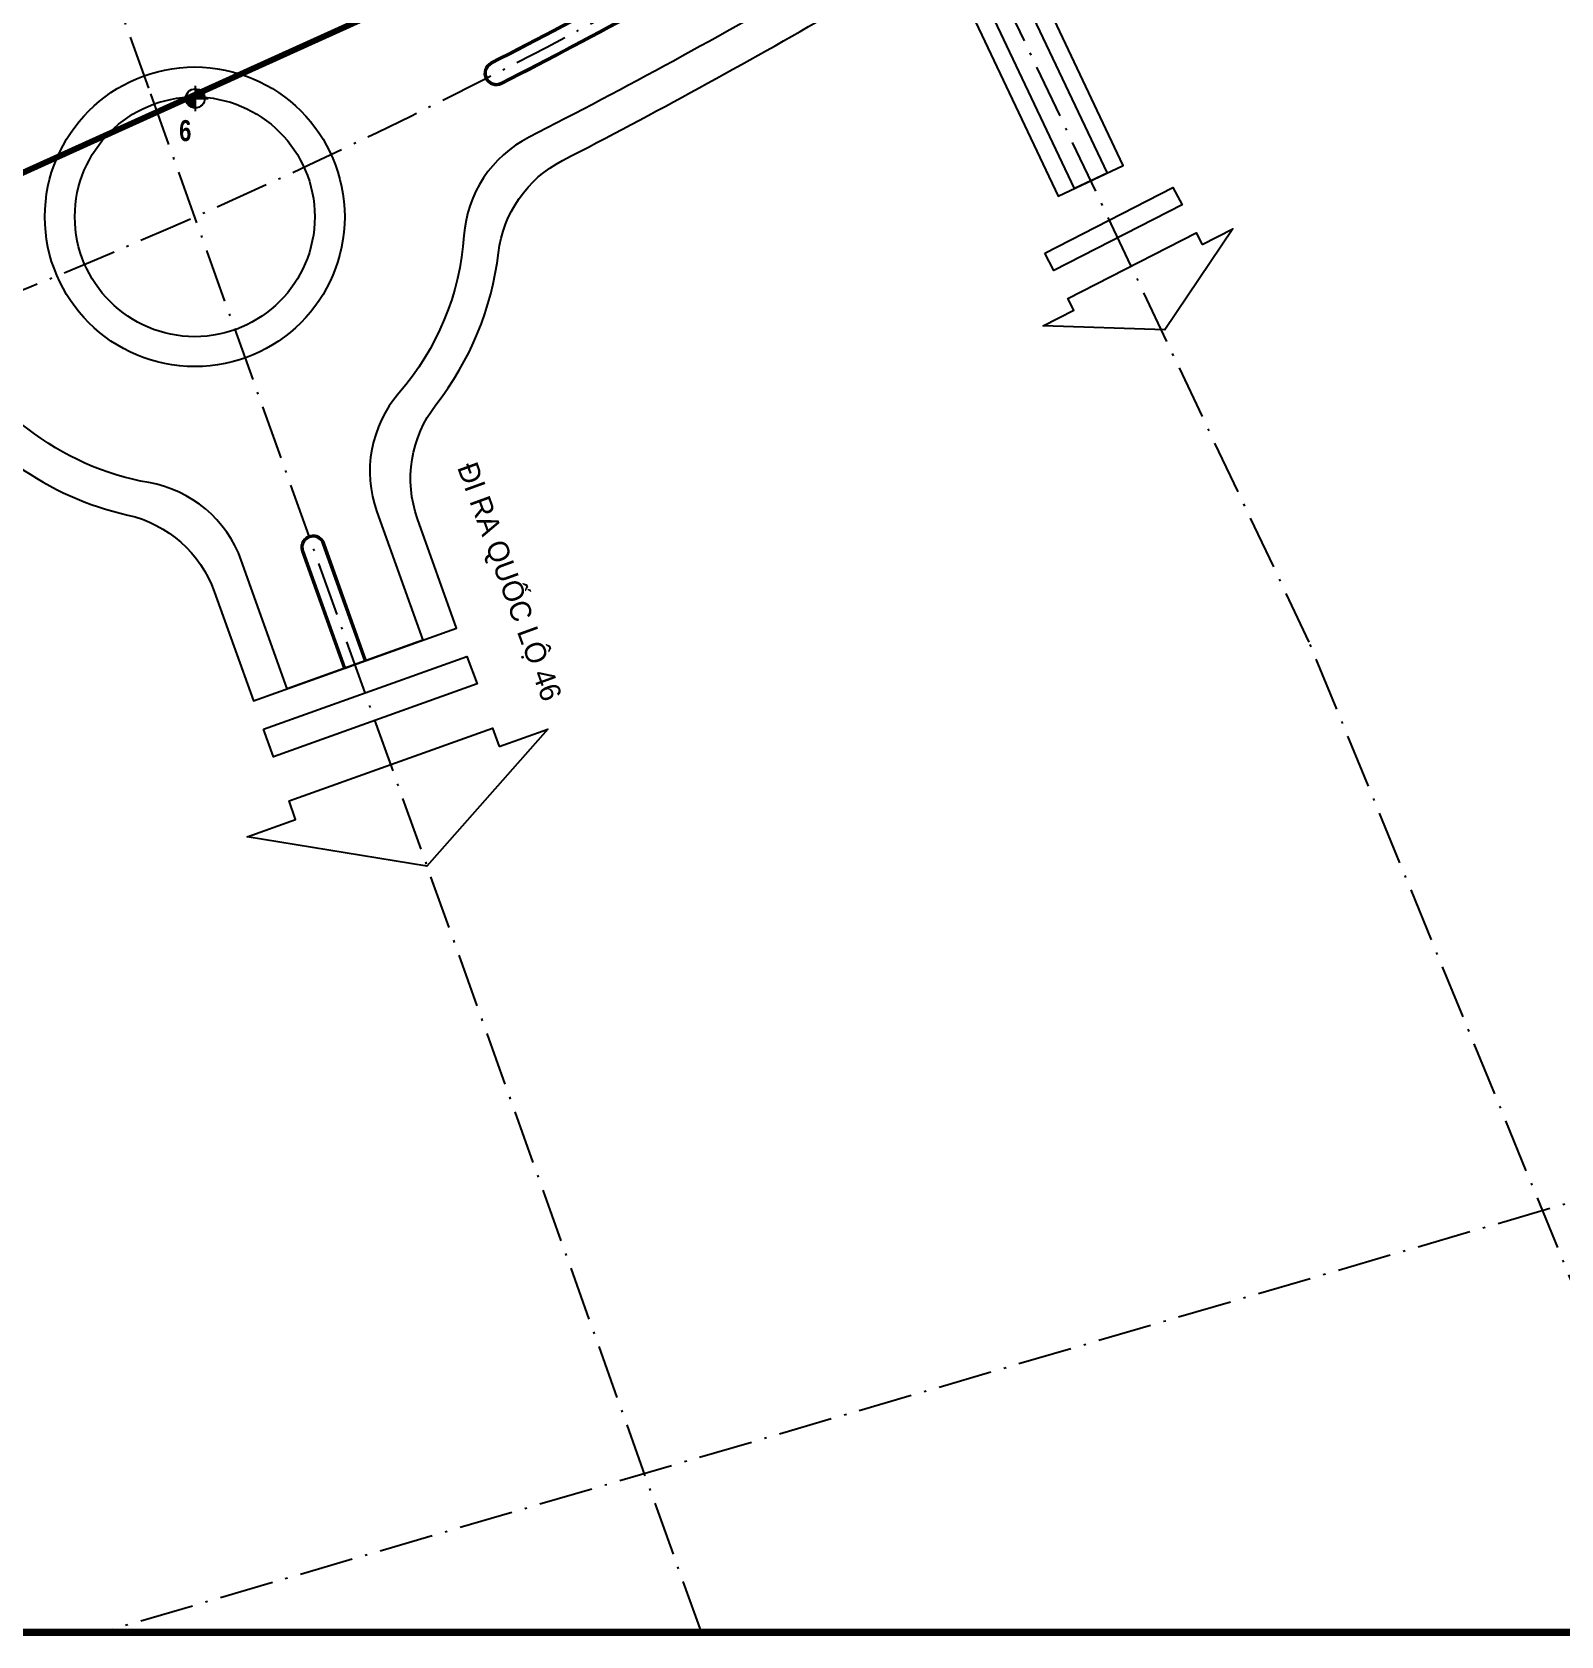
# Model space of a CAD drawing. Header units: metres. Extents: x 551291 to 569219, y 2064429 to 2066248.
# Drawn here: x 552922.9 to 553177.9, y 2065299.3 to 2065566.9 of the extents above; entities that cross this region are included whole.
import ezdxf

# ---------------------------------------------------------------- set-up
doc = ezdxf.new("R2010")
doc.units = ezdxf.units.M
doc.linetypes.add('ACAD_ISO10W100', pattern=[18.5, 12, -3, 0.5, -3])
doc.linetypes.add('HIDDEN', pattern=[0.375, 0.25, -0.125])
for name, color, linetype in [('BoThamCo', 94, 'CONTINUOUS'), ('ghi_chu', 7, 'CONTINUOUS'), ('Khung ban ve', 7, 'CONTINUOUS'), ('LogDg', 7, 'CONTINUOUS'), ('QH', 7, 'CONTINUOUS'), ('RANHGIOI', 2, 'HIDDEN'), ('TimDg', 222, 'CONTINUOUS'), ('ViaHeS', 32, 'CONTINUOUS')]:
    doc.layers.add(name, color=color, linetype=linetype)
doc.styles.add('ARIALB', font='', dxfattribs={"width": 0.75})
doc.styles.add('avantH', font='', dxfattribs={"height": 10})
doc.styles.get('ARIALB').set_extended_font_data('.VnArialH', bold=True)
doc.styles.get('avantH').set_extended_font_data('.VnAvantH')

# ---------------------------------------------------------------- blocks, each defined once
blk = doc.blocks.new('moc')
at = {"layer": 'QH', "linetype": 'Continuous'}
h = blk.add_hatch(color=7, dxfattribs=at)
h.paths.add_polyline_path([(0, 0), (0.529, 0, 0.414214), (0, 0.529)])
h.paths.add_polyline_path([(-0.529, 0, 0.414214), (0, -0.529), (0, 0)])
for p, q in [((0, 0.706), (0, -0.706)), ((-0.706, 0), (0.706, 0))]:
    blk.add_line(p, q, dxfattribs=at)
blk.add_circle((0, 0), 0.529, dxfattribs=at)

msp = doc.modelspace()

# ---------------------------------------------------------------- linework, layer by layer
at = {"layer": 'BoThamCo'}
for points in [[(553182.249, 2065661.992, 1), (553180.491, 2065665.019), (553046.712, 2065587.29, -0.0134524), (552999.566, 2065561.569, 0.9999912), (553001.159, 2065558.452, 0.0134524), (553048.47, 2065584.264)], [(552975.157, 2065460.771), (552978.453, 2065461.95), (552971.463, 2065481.487, 1), (552968.168, 2065480.309)]]:
    msp.add_lwpolyline(points, format="xyb", close=True, dxfattribs=at)
msp.add_circle((552950.086, 2065536.052), 20, dxfattribs=at)
at = {"layer": 'Khung ban ve', "const_width": 1.2}
msp.add_lwpolyline([(552184.57, 2066109.888), (553434.57, 2066109.888), (553434.57, 2065299.888), (552184.57, 2065299.888)], close=True, dxfattribs=at)
at = {"layer": 'LogDg'}
for points in [[(553182.375, 2065661.776, 1), (553180.365, 2065665.235), (553046.586, 2065587.506, -0.0134524), (552999.452, 2065561.791, 0.9999921), (553001.273, 2065558.23, 0.0134524), (553048.596, 2065584.048)], [(552974.922, 2065460.687), (552978.688, 2065462.034), (552971.699, 2065481.572, 1.0000024), (552967.933, 2065480.224)]]:
    msp.add_lwpolyline(points, format="xyb", close=True, dxfattribs=at)
for points in [[(553193.675, 2065656.777), (553086.195, 2065594.328, 0.3897719), (553082.983, 2065583.988), (553102.223, 2065543.35), (553096.8, 2065540.783), (553078.354, 2065579.743, 0.439085), (553067.105, 2065583.237), (553053.619, 2065575.401, -0.0134524), (553005.824, 2065549.325, 0.2629259), (552994.976, 2065532.913, -0.1620678), (552984.138, 2065506.634, 0.2703229), (552980.441, 2065486.823), (552988.104, 2065465.402), (552965.506, 2065457.319), (552957.843, 2065478.739, 0.2703246), (552942.419, 2065491.71)], [(552942.419, 2065491.71, -0.1246658), (552922.237, 2065500.705, 0.2629368), (552902.792, 2065503.705, -0.0093449), (552867.164, 2065491.003), (552762.255, 2065455.796, 0.4052568), (552752.667, 2065437.241), (552761.566, 2065407.756), (552750.078, 2065404.289), (552741.551, 2065432.54, 0.4232274), (552722.419, 2065442.427), (552636.046, 2065413.441, 0.4065199), (552630.942, 2065403.512), (552645.176, 2065357.079), (552636.571, 2065354.441), (552622.53, 2065400.244, 0.4219493), (552612.336, 2065405.484), (552485.863, 2065363.04, 0.3468311)]]:
    msp.add_lwpolyline(points, format="xyb", dxfattribs=at)
at = {"layer": 'LogDg', "ltscale": 0.75}
for points in [[(553091.847, 2065529.985), (553113.203, 2065540.935), (553114.74, 2065538.047), (553093.34, 2065527.072)], [(553118.093, 2065531.452), (553123.19, 2065534.065), (553111.849, 2065517.215), (553091.598, 2065517.864), (553096.694, 2065520.477), (553095.699, 2065522.418), (553117.098, 2065533.393)], [(552961.54, 2065450.59), (552995.437, 2065462.715), (552997.16, 2065458.121), (552963.194, 2065445.967)], [(553000.863, 2065447.658), (553008.952, 2065450.552), (552988.803, 2065427.701), (552958.808, 2065432.611), (552966.897, 2065435.504), (552965.795, 2065438.586), (552999.761, 2065450.74)]]:
    msp.add_lwpolyline(points, close=True, dxfattribs=at)
at = {"layer": 'LogDg'}
msp.add_circle((552950.086, 2065536.052), 25, dxfattribs=at)
at = {"layer": 'RANHGIOI', "color": 1, "ltscale": 9, "const_width": 1}
msp.add_lwpolyline([(553192.795, 2066065.552), (552852.13, 2065917.062), (552851.284, 2065916.699, -0.0051374), (552817.38, 2065902.569), (552530.906, 2065823.343, -0.0205674), (552489.898, 2065813.798), (552444.68, 2065805.217, -0.0212183), (552401.701, 2065798.935), (552284.485, 2065786.856), (552281.659, 2065769.592, 0.128574), (552287.703, 2065705.115), (552292.618, 2065691.616, 0.0394083), (552300.98, 2065673.287), (552313.951, 2065649.921), (552360.554, 2065580.983, -0.11987), (552385.419, 2065514.078), (552400.206, 2065388.529), (552403.648, 2065367.199), (552408.852, 2065368.84), (552857.643, 2065519.452, 0.0506838), (553038.548, 2065601.341), (553209.442, 2065700.633)], format="xyb", dxfattribs=at)
at = {"layer": 'TimDg', "linetype": 'ACAD_ISO10W100', "ltscale": 0.75}
for points in [[(553034.567, 2065299.888), (552942.401, 2065557.535), (552804.985, 2065937.469), (552748.68, 2066109.888)], [(553203.753, 2065299.888), (553135.955, 2065465.091), (553072.08, 2065600.006)]]:
    msp.add_lwpolyline(points, dxfattribs=at)
for points in [[(553434.57, 2065805.641), (553218.349, 2065684.991), (553047.591, 2065585.777, -0.0506838), (552863.37, 2065502.387), (552414.423, 2065351.723), (552250.07, 2065299.888)], [(553434.57, 2065478.347), (553303.95, 2065411.69, -0.0467468), (553269.274, 2065397.903), (552934.733, 2065299.888)]]:
    msp.add_lwpolyline(points, format="xyb", dxfattribs=at)
at = {"layer": 'ViaHeS', "elevation": 0}
msp.add_lwpolyline([(553076.743, 2065576.135), (553094.089, 2065539.499), (553104.934, 2065544.634), (553087.156, 2065582.185)], dxfattribs=at)
msp.add_lwpolyline([(552920.498, 2065494.512, 0.0997504), (552938.895, 2065486.295, -0.256949), (552953.338, 2065473.519), (552959.856, 2065455.297), (552993.753, 2065467.423), (552987.235, 2065485.645, -0.256949), (552990.297, 2065504.683, 0.1369183), (553000.73, 2065530.038, -0.2491929), (553011.431, 2065545.459, 0.0126585), (553056.634, 2065570.213)], format="xyb", dxfattribs=at)
at = {"layer": 'ViaHeS'}
msp.add_circle((552950.086, 2065536.052), 20, dxfattribs=at)

# ---------------------------------------------------------------- block references
at = {"layer": 'QH', "xscale": 3, "yscale": 3, "zscale": 3}
msp.add_blockref('moc', (552950.171, 2065555.812), dxfattribs=at)

# ---------------------------------------------------------------- texts
at = {"layer": 'ghi_chu', "style": 'avantH'}
msp.add_text('®i ra quèc lé 46', height=3.5, rotation=290, dxfattribs=at).set_placement((552993.802, 2065494.27, 0))
at = {"layer": 'QH', "style": 'ARIALB', "width": 0.75}
msp.add_text('6', height=3.5, dxfattribs=at).set_placement((552947.472, 2065548.686, -2.251))

doc.saveas('drawing.dxf')
